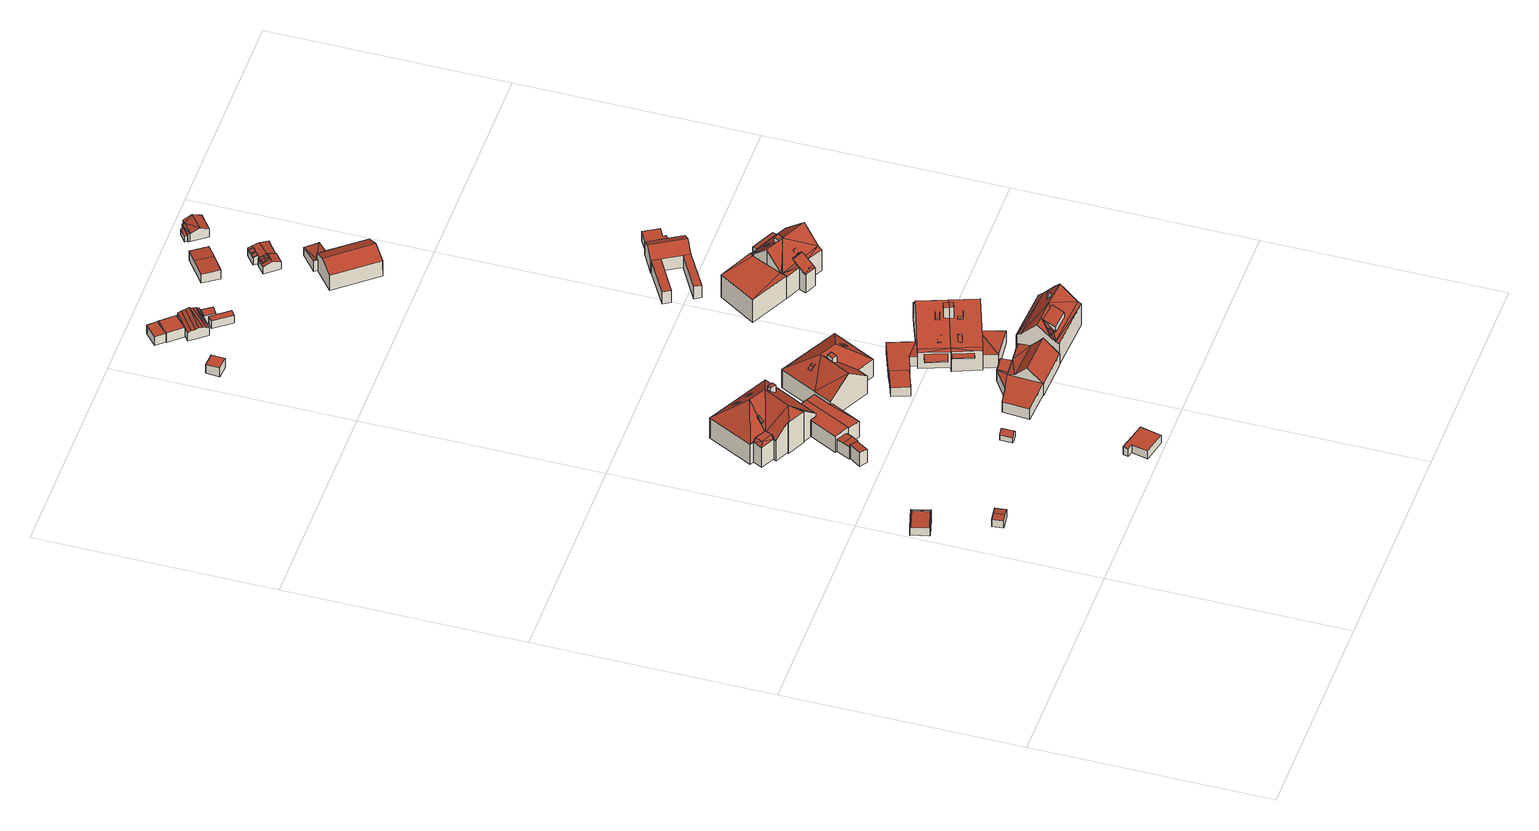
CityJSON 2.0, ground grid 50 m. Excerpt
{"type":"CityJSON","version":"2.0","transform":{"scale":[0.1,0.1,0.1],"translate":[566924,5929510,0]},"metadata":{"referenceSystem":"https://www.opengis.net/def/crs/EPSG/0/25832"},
"CityObjects":{
"building1":{"type":"Building","attributes":{"Grundfläche 2D":"16.845275","Grundhöhe NN":"1.242"},"children":["building1-1"],"geometry":[{"type":"Solid","lod":"3","boundaries":[[[[0,1,2,3,4,5]],[[6,7,0,5]],[[7,8,9,10,3,2,1,0]],[[10,11,4,3]],[[11,6,5,4]],[[9,8,7,6,11,10]]]],"semantics":{"surfaces":[{"type":"RoofSurface"},{"type":"WallSurface"},{"type":"GroundSurface"}],"values":[[0,1,1,1,1,2]]}}]},
"building1-1":{"type":"BuildingInstallation","parents":["building1"],"geometry":[{"type":"MultiSurface","lod":"3","boundaries":[[[12,13,14]],[[15,13,12]],[[16,12,14,17]],[[16,17,18]],[[16,18,19]],[[14,13,3,4]],[[4,5,17,14]],[[5,0,18,17]],[[0,1,19,18]],[[1,20,16,19]],[[12,16,20,21]],[[21,2,15,12]],[[2,3,13,15]]],"semantics":{"surfaces":[{"type":"RoofSurface"},{"type":"WallSurface"}],"values":[0,0,0,0,0,1,1,1,1,1,1,1,1]}}]},
"building2":{"type":"Building","attributes":{"Grundfläche 2D":"7.520262","Grundhöhe NN":"0.969"},"geometry":[{"type":"Solid","lod":"3","boundaries":[[[[22,23,24,25]],[[26,22,25,27]],[[27,25,24,28,29]],[[26,27,29,30]],[[23,22,26,30,31]],[[24,23,31,28]],[[29,28,31,30]]]],"semantics":{"surfaces":[{"type":"RoofSurface"},{"type":"WallSurface"},{"type":"GroundSurface"}],"values":[[0,0,1,1,1,1,2]]}}]},
"building3":{"type":"Building","attributes":{"Grundfläche 2D":"5.136595","Grundhöhe NN":"2.230"},"geometry":[{"type":"Solid","lod":"3","boundaries":[[[[32,33,34,35]],[[36,37,35,34]],[[37,38,32,35]],[[38,39,33,32]],[[39,36,34,33]],[[39,38,37,36]]]],"semantics":{"surfaces":[{"type":"RoofSurface"},{"type":"WallSurface"},{"type":"GroundSurface"}],"values":[[0,1,1,1,1,2]]}}]},
"building4":{"type":"Building","attributes":{"Grundfläche 2D":"25.294546","Grundhöhe NN":"0.982"},"geometry":[{"type":"Solid","lod":"3","boundaries":[[[[40,41,42,43,44,45]],[[46,47,45,44]],[[47,48,40,45]],[[48,49,41,40]],[[49,50,42,41]],[[50,51,43,42]],[[51,46,44,43]],[[51,50,49,48,47,46]]]],"semantics":{"surfaces":[{"type":"RoofSurface"},{"type":"WallSurface"},{"type":"GroundSurface"}],"values":[[0,1,1,1,1,1,1,2]]}}]},
"building5":{"type":"Building","attributes":{"Grundfläche 2D":"70.623129","Grundhöhe NN":"2.230"},"geometry":[{"type":"Solid","lod":"3","boundaries":[[[[52,53,54,55,56]],[[53,57,58,54]],[[59,60,61,62,63,64]],[[65,60,59,66,67,68]],[[69,68,67]],[[57,53,52,70,71]],[[58,57,71,72]],[[73,56,55,54,58,72,74]],[[62,61,75,76]],[[63,62,76,77]],[[64,63,77,78]],[[56,73,79,59,64,78,70,52]],[[66,59,79,80]],[[67,66,80,81]],[[69,67,81,82]],[[68,69,82,83]],[[65,68,83,84]],[[75,61,60,65,84]],[[72,71,70,78,77,76,75,84,83,82,81,80,79,73,74]]]],"semantics":{"surfaces":[{"type":"RoofSurface"},{"type":"WallSurface"},{"type":"GroundSurface"}],"values":[[0,0,0,0,0,1,1,1,1,1,1,1,1,1,1,1,1,1,2]]}}]},
"building6":{"type":"Building","attributes":{"Grundfläche 2D":"200.152053","Grundhöhe NN":"1.965"},"children":["building6-1","building6-2","building6-3","building6-4","building6-5"],"geometry":[{"type":"Solid","lod":"3","boundaries":[[[[85,86,87,88]],[[85,88,89]],[[86,90,91,87]],[[92,91,90]],[[93,94,92]],[[94,95,96,97,98,99,91,92]],[[100,101,102,103,104,88,97,105,106]],[[88,87,97]],[[98,97,87,91,99]],[[101,107,108]],[[109,88,104]],[[89,88,109]],[[102,101,108,110]],[[110,108,107]],[[110,107,101]],[[111,110,101,100]],[[111,112,110]],[[110,112,108]],[[111,113,114,112]],[[115,114,95,94]],[[115,112,114]],[[116,112,115]],[[108,112,116]],[[87,86,87,97]],[[100,106,111]],[[105,117,118,96,113,111,106]],[[113,96,95,114]],[[119,120,121,116,115,94]],[[108,116,121,122]],[[110,108,122,123]],[[86,85,124,125]],[[90,86,125,126]],[[92,90,126,127]],[[93,92,127,120]],[[94,93,120,119]],[[97,96,118,128]],[[105,97,128,117]],[[129,102,110,123]],[[103,102,129,130]],[[104,103,130,131]],[[109,104,131,132]],[[89,109,132,133]],[[85,89,133,124]],[[126,125,124,133,132,131,130,129,123,122,121,120,127],[128,118,117]]]],"semantics":{"surfaces":[{"type":"RoofSurface"},{"type":"WallSurface"},{"type":"GroundSurface"}],"values":[[0,0,0,0,0,0,0,0,0,0,0,0,0,0,0,0,0,0,0,0,0,0,0,1,1,1,1,1,1,1,1,1,1,1,1,1,1,1,1,1,1,1,1,2]]}}]},
"building6-1":{"type":"BuildingInstallation","parents":["building6"],"geometry":[{"type":"MultiSurface","lod":"3","boundaries":[[[134,135,136,137]],[[134,137,138,139]],[[137,136,140,138]],[[135,134,139,141]],[[136,135,141,140]]],"semantics":{"surfaces":[{"type":"RoofSurface"},{"type":"WallSurface"}],"values":[0,1,1,1,1]}}]},
"building6-2":{"type":"BuildingInstallation","parents":["building6"],"geometry":[{"type":"MultiSurface","lod":"3","boundaries":[[[142,143,144,145]],[[145,144,146,147]],[[142,145,147,148]],[[143,142,148,149]],[[144,143,149,146]]],"semantics":{"surfaces":[{"type":"RoofSurface"},{"type":"WallSurface"}],"values":[0,1,1,1,1]}}]},
"building6-3":{"type":"BuildingInstallation","parents":["building6"],"geometry":[{"type":"MultiSurface","lod":"3","boundaries":[[[150,151,152,153]],[[151,150,154,155]],[[153,152,156,157]],[[150,153,157,154]],[[152,151,155,156]]],"semantics":{"surfaces":[{"type":"RoofSurface"},{"type":"WallSurface"}],"values":[0,1,1,1,1]}}]},
"building6-4":{"type":"BuildingInstallation","parents":["building6"],"geometry":[{"type":"MultiSurface","lod":"3","boundaries":[[[158,159,160,161]],[[160,162,163,161]],[[164,98,160,159]],[[162,160,98,165]],[[165,166,163,162]],[[161,163,166,99,164,159,158]]],"semantics":{"surfaces":[{"type":"RoofSurface"},{"type":"WallSurface"}],"values":[0,0,1,1,1,1]}}]},
"building6-5":{"type":"BuildingInstallation","parents":["building6"],"geometry":[{"type":"MultiSurface","lod":"3","boundaries":[[[167,168,169,170]],[[169,168,171,172]],[[170,169,172,173]],[[167,170,173,174]],[[168,167,174,171]]],"semantics":{"surfaces":[{"type":"RoofSurface"},{"type":"WallSurface"}],"values":[0,1,1,1,1]}}]},
"building7":{"type":"Building","attributes":{"Grundfläche 2D":"4.957819","Grundhöhe NN":"1.085"},"geometry":[{"type":"Solid","lod":"3","boundaries":[[[[175,176,177,178]],[[179,175,178,180]],[[180,178,177,181,182]],[[179,180,182,183]],[[176,175,179,183,184]],[[177,176,184,181]],[[182,181,184,183]]]],"semantics":{"surfaces":[{"type":"RoofSurface"},{"type":"WallSurface"},{"type":"GroundSurface"}],"values":[[0,0,1,1,1,1,2]]}}]},
"building8":{"type":"Building","attributes":{"Grundfläche 2D":"174.504255","Grundhöhe NN":"2.498"},"children":["building8-1","building8-2","building8-3"],"geometry":[{"type":"Solid","lod":"3","boundaries":[[[[185,186,187]],[[188,189,190,187,186,191]],[[192,191,186,185]],[[193,191,192]],[[194,195,193]],[[195,191,193]],[[188,191,195,196,190,189]],[[185,187,197,198]],[[192,185,198,199]],[[200,194,193,192,199,201]],[[196,195,194,200,202]],[[190,196,202,203]],[[187,190,203,197]],[[197,203,202,200,201,199,198]]]],"semantics":{"surfaces":[{"type":"RoofSurface"},{"type":"WallSurface"},{"type":"GroundSurface"}],"values":[[0,0,0,0,0,0,0,1,1,1,1,1,1,2]]}}]},
"building8-1":{"type":"BuildingInstallation","parents":["building8"],"geometry":[{"type":"MultiSurface","lod":"3","boundaries":[[[204,205,206,207,208]],[[209,210,206,205]],[[210,211,207,206]],[[189,212,208,207,211]],[[212,188,209,205,204,208]]],"semantics":{"surfaces":[{"type":"RoofSurface"},{"type":"WallSurface"}],"values":[0,1,1,1,1]}}]},
"building8-2":{"type":"BuildingInstallation","parents":["building8"],"geometry":[{"type":"MultiSurface","lod":"3","boundaries":[[[213,214,215,216]],[[213,216,217,218]],[[216,215,219,217]],[[214,213,218,220]],[[215,214,220,219]]],"semantics":{"surfaces":[{"type":"RoofSurface"},{"type":"WallSurface"}],"values":[0,1,1,1,1]}}]},
"building8-3":{"type":"BuildingInstallation","parents":["building8"],"geometry":[{"type":"MultiSurface","lod":"3","boundaries":[[[221,222,223,224]],[[222,221,225,226]],[[223,222,226,227]],[[224,223,227,228]],[[221,224,228,225]]],"semantics":{"surfaces":[{"type":"RoofSurface"},{"type":"WallSurface"}],"values":[0,1,1,1,1]}}]},
"building9":{"type":"Building","attributes":{"Grundfläche 2D":"132.658694","Grundhöhe NN":"1.112"},"geometry":[{"type":"Solid","lod":"3","boundaries":[[[[229,230,231,232,233,234,235]],[[236,235,237]],[[235,236,229]],[[238,239,240,233,241,242,243]],[[244,245,246,240,239]],[[247,248,245]],[[248,246,245]],[[237,235,246,248]],[[249,250,251,252]],[[237,252,251,236]],[[236,251,253,254,229]],[[230,229,254,255]],[[231,230,255,256]],[[231,256,257,233,232]],[[238,243,258,259]],[[247,245,244,239,238,259,260]],[[252,237,248,247,260,261,249]],[[246,235,234,233,240]],[[257,262,241,233]],[[242,241,262,263]],[[243,242,263,258]],[[250,249,261,264]],[[251,250,264,253]],[[263,262,257,256,255,254,253,264,261,260,259,258]]]],"semantics":{"surfaces":[{"type":"RoofSurface"},{"type":"WallSurface"},{"type":"GroundSurface"}],"values":[[0,0,0,0,0,0,0,0,0,1,1,1,1,1,1,1,1,1,1,1,1,1,1,2]]}}]},
"building10":{"type":"Building","attributes":{"Grundfläche 2D":"8.664966","Grundhöhe NN":"0.596"},"geometry":[{"type":"Solid","lod":"3","boundaries":[[[[265,266,267,268]],[[269,270,268,267]],[[270,271,265,268]],[[271,272,266,265]],[[272,269,267,266]],[[272,271,270,269]]]],"semantics":{"surfaces":[{"type":"RoofSurface"},{"type":"WallSurface"},{"type":"GroundSurface"}],"values":[[0,1,1,1,1,2]]}}]},
"building11":{"type":"Building","attributes":{"Grundfläche 2D":"145.981929","Grundhöhe NN":"2.561"},"children":["building11-1","building11-2","building11-3","building11-4","building11-5"],"geometry":[{"type":"Solid","lod":"3","boundaries":[[[[273,274,275,276]],[[277,276,275]],[[278,273,276,279,280,281,282,283,284]],[[285,286,283,282]],[[287,288,286,285]],[[289,286,288]],[[290,291,292,293]],[[294,295,296]],[[293,292,297,294,296,298,299]],[[295,300,301,302,274,273,278,284,283,286,289,303,304,296]],[[275,274,302,305,277]],[[285,282,281,280,279,276,277,305,306]],[[287,285,306,307]],[[288,287,307,308]],[[289,288,308,303]],[[309,290,293,310]],[[291,290,309,311]],[[291,311,312,292]],[[298,296,304,313]],[[299,298,313,314]],[[293,299,314,310]],[[297,292,312,315]],[[294,297,315,316]],[[295,294,316,300]],[[304,303,308,307,306,305,302,301,300,316,315,312,311,309,310,314,313]]]],"semantics":{"surfaces":[{"type":"RoofSurface"},{"type":"WallSurface"},{"type":"GroundSurface"}],"values":[[0,0,0,0,0,0,0,0,0,1,1,1,1,1,1,1,1,1,1,1,1,1,1,1,2]]}}]},
"building11-1":{"type":"BuildingInstallation","parents":["building11"],"geometry":[{"type":"MultiSurface","lod":"3","boundaries":[[[317,318,319,320]],[[318,317,321,322]],[[320,319,323,324]],[[317,320,324,321]],[[319,318,322,323]]],"semantics":{"surfaces":[{"type":"RoofSurface"},{"type":"WallSurface"}],"values":[0,1,1,1,1]}}]},
"building11-2":{"type":"BuildingInstallation","parents":["building11"],"geometry":[{"type":"MultiSurface","lod":"3","boundaries":[[[325,326,327,328,329]],[[330,280,326,325]],[[280,281,327,326]],[[281,331,328,327]],[[331,332,330,325,329,328]]],"semantics":{"surfaces":[{"type":"RoofSurface"},{"type":"WallSurface"}],"values":[0,1,1,1,1]}}]},
"building11-3":{"type":"BuildingInstallation","parents":["building11"],"geometry":[{"type":"MultiSurface","lod":"3","boundaries":[[[333,334,335,336]],[[336,335,337,338]],[[338,339,333,336]],[[340,337,335,334]],[[334,333,339,340]]],"semantics":{"surfaces":[{"type":"RoofSurface"},{"type":"WallSurface"}],"values":[0,1,1,1,1]}}]},
"building11-4":{"type":"BuildingInstallation","parents":["building11"],"geometry":[{"type":"MultiSurface","lod":"3","boundaries":[[[341,342,343,344,345,346]],[[347,342,341,346,348,349]],[[350,344,343,342,347,351]],[[346,345,352,348]],[[345,344,350,352]]],"semantics":{"surfaces":[{"type":"RoofSurface"},{"type":"WallSurface"}],"values":[0,1,1,1,1]}}]},
"building11-5":{"type":"BuildingInstallation","parents":["building11"],"geometry":[{"type":"MultiSurface","lod":"3","boundaries":[[[353,354,355,356]],[[357,358,356,355]],[[358,359,353,356]],[[359,360,354,353]],[[360,357,355,354]],[[360,359,358,357]]],"semantics":{"surfaces":[{"type":"RoofSurface"},{"type":"WallSurface"},{"type":"OuterCeilingSurface"}],"values":[0,1,1,1,1,2]}}]},
"building12":{"type":"Building","attributes":{"Grundfläche 2D":"116.135616","Grundhöhe NN":"1.646"},"children":["building12-1","building12-2","building12-3","building12-4","building12-5","building12-6"],"geometry":[{"type":"Solid","lod":"3","boundaries":[[[[282,281,280,279,276,361,362]],[[276,277,363,364]],[[364,365,361,276]],[[282,362,366,367,285]],[[368,287,367]],[[287,285,367]],[[288,287,368]],[[369,370,371]],[[371,370,372,373]],[[277,374,375,376,365,364,363]],[[361,365,376,377]],[[371,373,378,379,367,366,362,361,377,380,369]],[[368,367,379,381]],[[288,368,381,382]],[[287,288,382,383]],[[285,287,383,384]],[[277,276,279,280,281,282,285,384,374]],[[385,370,369,380]],[[372,370,385,386]],[[373,372,386,378]],[[376,375,374,384,383,382,381,379,378,386,385,380,377]]]],"semantics":{"surfaces":[{"type":"RoofSurface"},{"type":"WallSurface"},{"type":"GroundSurface"}],"values":[[0,0,0,0,0,0,0,0,0,1,1,1,1,1,1,1,1,1,1,1,2]]}}]},
"building12-1":{"type":"BuildingInstallation","parents":["building12"],"geometry":[{"type":"MultiSurface","lod":"3","boundaries":[[[387,327,326,388]],[[389,281,327,387]],[[281,280,326,327]],[[280,390,388,326]],[[389,387,388,390]]],"semantics":{"surfaces":[{"type":"RoofSurface"},{"type":"WallSurface"}],"values":[0,1,1,1,1]}}]},
"building12-2":{"type":"BuildingInstallation","parents":["building12"],"geometry":[{"type":"MultiSurface","lod":"3","boundaries":[[[391,392,393,394,395,396,397,398,399]],[[400,401,395,394]],[[401,402,403,397,396,395]],[[392,404,405,400,394,393]],[[399,398,397,403,406,407]],[[399,407,404,392,391]]],"semantics":{"surfaces":[{"type":"RoofSurface"},{"type":"WallSurface"}],"values":[0,1,1,1,1,1]}}]},
"building12-3":{"type":"BuildingInstallation","parents":["building12"],"geometry":[{"type":"MultiSurface","lod":"3","boundaries":[[[408,409,410,411,412]],[[413,414,409,408]],[[414,415,410,409]],[[410,415,416,412,411]],[[416,413,408,412]]],"semantics":{"surfaces":[{"type":"RoofSurface"},{"type":"WallSurface"}],"values":[0,1,1,1,1]}}]},
"building12-4":{"type":"BuildingInstallation","parents":["building12"],"geometry":[{"type":"MultiSurface","lod":"3","boundaries":[[[417,418,419,420,421]],[[422,423,417,421]],[[417,423,424,419,418]],[[424,425,420,419]],[[425,422,421,420]]],"semantics":{"surfaces":[{"type":"RoofSurface"},{"type":"WallSurface"}],"values":[0,1,1,1,1]}}]},
"building12-5":{"type":"BuildingInstallation","parents":["building12"],"geometry":[{"type":"MultiSurface","lod":"3","boundaries":[[[426,427,428,429]],[[428,427,430,431]],[[432,433,426,429]],[[430,427,426,433]],[[431,432,429,428]]],"semantics":{"surfaces":[{"type":"RoofSurface"},{"type":"WallSurface"}],"values":[0,1,1,1,1]}}]},
"building12-6":{"type":"BuildingInstallation","parents":["building12"],"geometry":[{"type":"MultiSurface","lod":"3","boundaries":[[[434,435,436,437]],[[436,438,439,437]],[[434,437,439,440]],[[435,434,440,441]],[[436,435,441,438]],[[441,440,439,438]]],"semantics":{"surfaces":[{"type":"RoofSurface"},{"type":"WallSurface"},{"type":"OuterCeilingSurface"}],"values":[0,1,1,1,1,2]}}]},
"building13":{"type":"Building","attributes":{"Grundfläche 2D":"105.117212","Grundhöhe NN":"1.217"},"children":["building13-1","building13-2","building13-3"],"geometry":[{"type":"Solid","lod":"3","boundaries":[[[[442,443,444,445,446,447,448]],[[449,450,451]],[[449,452,453,454,455]],[[443,456,457,458,459,450,449,455,444]],[[460,454,453]],[[461,462,463,464,465]],[[465,450,466,467,463,462,461]],[[468,451,450]],[[463,467,466,450,459,445,444,455]],[[469,470,471]],[[470,472,471]],[[473,470,469]],[[460,474,471,472,455,454]],[[472,464,463,455]],[[457,456,442,448]],[[443,442,456]],[[457,448,447,446,445,459,458]],[[451,475,476,477,478,479,453,452,449]],[[478,477,480,481,482,460,453,479]],[[481,480,483,484,469,471,474,460,482]],[[473,469,484,485]],[[486,468,450,465,464,472,470,473,485,487]],[[451,468,486,475]],[[476,475,486,487,485,484,483,480,477]]]],"semantics":{"surfaces":[{"type":"RoofSurface"},{"type":"WallSurface"},{"type":"GroundSurface"}],"values":[[0,0,0,0,0,0,0,0,0,0,0,0,0,0,1,1,1,1,1,1,1,1,1,2]]}}]},
"building13-1":{"type":"BuildingInstallation","parents":["building13"],"geometry":[{"type":"MultiSurface","lod":"3","boundaries":[[[488,489,490]],[[491,492,488,490,493]],[[494,492,491,495]],[[496,493,490,489,497,461]],[[498,495,491,493,496,466]],[[494,495,498,499]],[[462,497,489,488,492,494,499,467]]],"semantics":{"surfaces":[{"type":"RoofSurface"},{"type":"WallSurface"}],"values":[0,0,0,1,1,1,1]}}]},
"building13-2":{"type":"BuildingInstallation","parents":["building13"],"geometry":[{"type":"MultiSurface","lod":"3","boundaries":[[[500,501,502,503]],[[503,502,504,505]],[[500,503,505,506]],[[501,500,506,507]],[[502,501,507,504]]],"semantics":{"surfaces":[{"type":"RoofSurface"},{"type":"WallSurface"}],"values":[0,1,1,1,1]}}]},
"building13-3":{"type":"BuildingInstallation","parents":["building13"],"geometry":[{"type":"MultiSurface","lod":"3","boundaries":[[[508,509,479,510]],[[479,509,511,512,482]],[[511,509,508,513,514]],[[512,511,514,515]],[[515,478,479,512]],[[508,510,516,513]],[[515,514,513,516,478,481]]],"semantics":{"surfaces":[{"type":"RoofSurface"},{"type":"WallSurface"},{"type":"OuterCeilingSurface"}],"values":[0,0,1,1,1,1,2]}}]},
"building14":{"type":"Building","attributes":{"Grundfläche 2D":"49.004401","Grundhöhe NN":"0.882"},"geometry":[{"type":"Solid","lod":"3","boundaries":[[[[517,518,519,520]],[[521,517,520,522]],[[523,521,522,524]],[[523,524,525]],[[526,523,525,527]],[[528,527,529]],[[526,527,528]],[[528,529,530]],[[531,532,533,534,535]],[[536,537,538,539,540]],[[529,527,525,524,522,520,519,541,542]],[[530,529,542,543]],[[518,517,521,523,526,528,530,543,544]],[[519,518,544,541]],[[532,531,545,546]],[[532,546,547,537,533]],[[548,535,534,533,537,536,549]],[[531,535,548,545]],[[537,547,550,538]],[[539,538,550,551]],[[540,539,551,552]],[[536,540,552,549]],[[542,541,544,543]],[[549,552,551,550,547,546,545,548]]]],"semantics":{"surfaces":[{"type":"RoofSurface"},{"type":"WallSurface"},{"type":"GroundSurface"}],"values":[[0,0,0,0,0,0,0,0,0,0,1,1,1,1,1,1,1,1,1,1,1,1,2,2]]}}]},
"building15":{"type":"Building","attributes":{"Grundfläche 2D":"6.806482","Grundhöhe NN":"0.882"},"geometry":[{"type":"Solid","lod":"3","boundaries":[[[[553,554,555,556]],[[554,553,557,558]],[[555,554,558,559]],[[556,555,559,560]],[[553,556,560,557]],[[558,557,560,559]]]],"semantics":{"surfaces":[{"type":"RoofSurface"},{"type":"WallSurface"},{"type":"GroundSurface"}],"values":[[0,1,1,1,1,2]]}}]},
"building16":{"type":"Building","attributes":{"Grundfläche 2D":"4.412912","Grundhöhe NN":"0.882"},"geometry":[{"type":"Solid","lod":"3","boundaries":[[[[561,562,563,564]],[[562,561,565,566]],[[563,562,566,567]],[[564,563,567,568]],[[561,564,568,565]],[[566,565,568,567]]]],"semantics":{"surfaces":[{"type":"RoofSurface"},{"type":"WallSurface"},{"type":"GroundSurface"}],"values":[[0,1,1,1,1,2]]}}]},
"building17":{"type":"Building","attributes":{"Grundfläche 2D":"200.633351","Grundhöhe NN":"1.584"},"children":["building17-1","building17-2","building17-3","building17-4","building17-5"],"geometry":[{"type":"Solid","lod":"3","boundaries":[[[[569,570,571]],[[572,573,569]],[[574,575,576,570,569,577]],[[574,577,569,573,575]],[[578,579,580,573,572,581,582,583]],[[584,585,583,586,587]],[[578,583,585,588,579]],[[580,579,588,573]],[[589,590,585]],[[590,588,585]],[[588,590,591,592,573]],[[573,592,575]],[[593,594,575]],[[570,576,575,594,595]],[[596,595,594]],[[575,597,598,599]],[[598,600,599]],[[601,602,603,600,598]],[[604,602,605,584]],[[602,604,603]],[[606,607,608,609]],[[581,572,569,571,610,611]],[[607,612,613,586,583,582,581,611,614,608]],[[613,615,587,586]],[[584,605,585]],[[589,585,605,602]],[[590,589,602,601]],[[590,601,598,591]],[[591,598,597,592]],[[597,575,592]],[[594,593,616,617]],[[596,594,617,618]],[[595,596,618,619]],[[570,595,619,620]],[[571,570,620,610]],[[599,593,575]],[[584,587,604]],[[604,587,615,621,603]],[[600,603,621,622]],[[600,622,616,593,599]],[[609,608,614,623]],[[606,609,623,624]],[[607,606,624,612]],[[621,615,613,612,624,623,614,611,610,620,619,618,617,616,622]]]],"semantics":{"surfaces":[{"type":"RoofSurface"},{"type":"WallSurface"},{"type":"GroundSurface"}],"values":[[0,0,0,0,0,0,0,0,0,0,0,0,0,0,0,0,0,0,0,0,0,1,1,1,1,1,1,1,1,1,1,1,1,1,1,1,1,1,1,1,1,1,1,2]]}}]},
"building17-1":{"type":"BuildingInstallation","parents":["building17"],"geometry":[{"type":"MultiSurface","lod":"3","boundaries":[[[596,595,625,626,627,628]],[[570,577,629,626,625,595]],[[626,629,630,628,627]],[[630,574,576,594,596,628]]],"semantics":{"surfaces":[{"type":"RoofSurface"},{"type":"WallSurface"}],"values":[0,1,1,1]}}]},
"building17-2":{"type":"BuildingInstallation","parents":["building17"],"geometry":[{"type":"MultiSurface","lod":"3","boundaries":[[[631,632,633,634,635,636,637,638]],[[579,634,633,632,639,640]],[[635,634,579,641]],[[636,635,641,580]],[[637,636,580,642]],[[578,639,632,631,638,637,642,643]]],"semantics":{"surfaces":[{"type":"RoofSurface"},{"type":"WallSurface"}],"values":[0,1,1,1,1,1]}}]},
"building17-3":{"type":"BuildingInstallation","parents":["building17"],"geometry":[{"type":"MultiSurface","lod":"3","boundaries":[[[644,645,646]],[[647,648,644,646,649]],[[650,651,647,649]],[[651,652,648,647]],[[645,653,650,649,646]],[[648,652,653,645,644]]],"semantics":{"surfaces":[{"type":"RoofSurface"},{"type":"WallSurface"}],"values":[0,0,1,1,1,1]}}]},
"building17-4":{"type":"BuildingInstallation","parents":["building17"],"geometry":[{"type":"MultiSurface","lod":"3","boundaries":[[[654,655,656,657]],[[658,659,654,657]],[[655,660,656]],[[658,657,656]]],"semantics":{"surfaces":[{"type":"RoofSurface"},{"type":"WallSurface"}],"values":[0,1,1,1]}}]},
"building17-5":{"type":"BuildingInstallation","parents":["building17"],"geometry":[{"type":"MultiSurface","lod":"3","boundaries":[[[661,658,656,662]],[[660,663,662,656]],[[663,664,661,662]],[[664,659,658,661]]],"semantics":{"surfaces":[{"type":"RoofSurface"},{"type":"WallSurface"}],"values":[0,1,1,1]}}]},
"building18":{"type":"Building","attributes":{"Grundfläche 2D":"4.951830","Grundhöhe NN":"1.584"},"geometry":[{"type":"Solid","lod":"3","boundaries":[[[[665,666,667,668]],[[669,670,668,667]],[[670,671,665,668]],[[671,672,666,665]],[[672,669,667,666]],[[672,671,670,669]]]],"semantics":{"surfaces":[{"type":"RoofSurface"},{"type":"WallSurface"},{"type":"GroundSurface"}],"values":[[0,1,1,1,1,2]]}}]},
"building19":{"type":"Building","attributes":{"Grundfläche 2D":"88.869004","Grundhöhe NN":"1.264"},"geometry":[{"type":"Solid","lod":"3","boundaries":[[[[673,674,675,676,677]],[[678,679,680,681,682,676,675]],[[683,680,679,684]],[[685,686,682,681]],[[687,688,689,690,691,692]],[[688,693,694,674,673,677,695,696,689]],[[678,675,674,694,697]],[[679,678,697,698]],[[699,681,680,700]],[[695,677,676,682,701]],[[684,679,698,702]],[[683,684,702,703]],[[680,683,703,700]],[[685,681,699,704]],[[686,685,704,705]],[[682,686,705,701]],[[690,689,696,706]],[[691,690,706,707]],[[692,691,707,708]],[[687,692,708,709]],[[688,687,709,693]],[[706,696,695,701,705,704,699,700,703,702,698,697,694,693,709,708,707]]]],"semantics":{"surfaces":[{"type":"RoofSurface"},{"type":"WallSurface"},{"type":"GroundSurface"}],"values":[[0,0,0,0,0,1,1,1,1,1,1,1,1,1,1,1,1,1,1,1,1,2]]}}]},
"building20":{"type":"Building","attributes":{"Grundfläche 2D":"88.895331","Grundhöhe NN":"1.014"},"geometry":[{"type":"Solid","lod":"3","boundaries":[[[[710,711,712,713]],[[712,711,714,715,716]],[[717,718,719]],[[717,719,720]],[[717,720,721]],[[717,721,722]],[[714,711,710,723,724]],[[716,715,714,724,725,718,717]],[[726,713,712,716,717,722,727]],[[710,713,726,723]],[[719,718,725,728]],[[720,719,728,729]],[[721,720,729,730]],[[722,721,730,727]],[[726,727,730,729,728,725,724,723]]]],"semantics":{"surfaces":[{"type":"RoofSurface"},{"type":"WallSurface"},{"type":"GroundSurface"}],"values":[[0,0,0,0,0,0,1,1,1,1,1,1,1,1,2]]}}]},
"building21":{"type":"Building","attributes":{"Grundfläche 2D":"27.737478","Grundhöhe NN":"0.983"},"geometry":[{"type":"Solid","lod":"3","boundaries":[[[[731,732,733,734]],[[735,732,731,736]],[[734,733,737,738]],[[736,731,734,738,739]],[[735,736,739,740]],[[737,733,732,735,740]],[[738,737,740,739]]]],"semantics":{"surfaces":[{"type":"RoofSurface"},{"type":"WallSurface"},{"type":"GroundSurface"}],"values":[[0,0,1,1,1,1,2]]}}]},
"building22":{"type":"Building","attributes":{"Grundfläche 2D":"9.556997","Grundhöhe NN":"0.995"},"children":["building22-1","building22-2","building22-3","building22-4","building22-5","building22-6"],"geometry":[{"type":"Solid","lod":"3","boundaries":[[[[741,742,743,744,745,746,747,748]],[[744,749,750,747,746,745]],[[751,748,747,750,752]],[[743,742,741,748,751,753]],[[749,744,743,753,754]],[[750,749,754,752]],[[751,752,754,753]]]],"semantics":{"surfaces":[{"type":"RoofSurface"},{"type":"WallSurface"},{"type":"GroundSurface"}],"values":[[0,0,1,1,1,1,2]]}}]},
"building22-1":{"type":"BuildingInstallation","parents":["building22"],"geometry":[{"type":"MultiSurface","lod":"3","boundaries":[[[755,756,757,758,759,760]],[[761,762,763,755,760,759]]],"semantics":{"surfaces":[{"type":"RoofSurface"},{"type":"WallSurface"}],"values":[0,1]}}]},
"building22-2":{"type":"BuildingInstallation","parents":["building22"],"geometry":[{"type":"MultiSurface","lod":"3","boundaries":[[[764,756,755,765]],[[766,767,764,765]],[[763,766,765,755]]],"semantics":{"surfaces":[{"type":"RoofSurface"},{"type":"WallSurface"}],"values":[0,1,1]}}]},
"building22-3":{"type":"BuildingInstallation","parents":["building22"],"geometry":[{"type":"MultiSurface","lod":"3","boundaries":[[[768,769,770,771,772,773]],[[774,775,776,769,768,773]],[[773,772,771,777,778,774]]],"semantics":{"surfaces":[{"type":"RoofSurface"},{"type":"WallSurface"}],"values":[0,1,1]}}]},
"building22-4":{"type":"BuildingInstallation","parents":["building22"],"geometry":[{"type":"MultiSurface","lod":"3","boundaries":[[[764,779,780,758,757,756]],[[767,781,779,764]],[[780,779,781,782]]],"semantics":{"surfaces":[{"type":"RoofSurface"},{"type":"WallSurface"}],"values":[0,1,1]}}]},
"building22-5":{"type":"BuildingInstallation","parents":["building22"],"geometry":[{"type":"MultiSurface","lod":"3","boundaries":[[[770,769,759,758]],[[769,776,761,759]]],"semantics":{"surfaces":[{"type":"RoofSurface"},{"type":"WallSurface"}],"values":[0,1]}}]},
"building22-6":{"type":"BuildingInstallation","parents":["building22"],"geometry":[{"type":"MultiSurface","lod":"3","boundaries":[[[771,770,758,780,783]],[[784,783,780,782]],[[777,771,783,784]]],"semantics":{"surfaces":[{"type":"RoofSurface"},{"type":"WallSurface"}],"values":[0,1,1]}}]},
"building23":{"type":"Building","attributes":{"Grundfläche 2D":"15.253091","Grundhöhe NN":"0.972"},"children":["building23-1","building23-2"],"geometry":[{"type":"Solid","lod":"3","boundaries":[[[[785,786,787,788,789]],[[790,791,792,793,764,787,786,794,795,796]],[[797,791,798,792,791,790,796,795,799,800,801,802]],[[797,802,803,798,791]],[[794,786,785,804,805]],[[795,794,805,806]],[[807,800,799,795,806,808]],[[809,803,802,801,800,807,810]],[[811,792,798,803,809,812]],[[793,792,811,813]],[[814,815,816,789,788,787,764,793,813]],[[785,789,816,804]],[[810,807,808,806,805,804,816,815,814,813,811,812,809]]]],"semantics":{"surfaces":[{"type":"RoofSurface"},{"type":"WallSurface"},{"type":"GroundSurface"}],"values":[[0,0,0,0,1,1,1,1,1,1,1,1,2]]}}]},
"building23-1":{"type":"BuildingInstallation","parents":["building23"],"geometry":[{"type":"MultiSurface","lod":"3","boundaries":[[[817,818,819,820,821,822]],[[819,823,824,820]],[[817,791,792,823,819,818,817,822,825,826]],[[822,821,797,825]],[[824,823,792,827]],[[797,821,820,824,827,790]]],"semantics":{"surfaces":[{"type":"RoofSurface"},{"type":"WallSurface"}],"values":[0,0,1,1,1,1]}}]},
"building23-2":{"type":"BuildingInstallation","parents":["building23"],"geometry":[{"type":"MultiSurface","lod":"3","boundaries":[[[828,829,830,831,832,833]],[[834,828,833,835]],[[836,837,796,838,835,833,832,831]],[[838,839,834,835]],[[840,801,830,829,828,834,839,841]],[[801,836,831,830]]],"semantics":{"surfaces":[{"type":"RoofSurface"},{"type":"WallSurface"}],"values":[0,0,1,1,1,1]}}]},
"building24":{"type":"Building","attributes":{"Grundfläche 2D":"18.776397","Grundhöhe NN":"0.789"},"geometry":[{"type":"Solid","lod":"3","boundaries":[[[[842,843,844,845]],[[846,842,847]],[[843,842,846]],[[848,846,849]],[[850,846,848]],[[851,843,846,850]],[[852,850,848,853]],[[854,855,856,857]],[[845,844,858,859]],[[847,842,845,859,860]],[[846,847,860,861]],[[849,846,861,862]],[[856,863,864,852,853,848,849,862,865,857]],[[850,852,864,866]],[[851,850,866,867]],[[858,844,843,851,867]],[[854,857,865,868]],[[855,854,868,869]],[[856,855,869,863]],[[858,867,866,864,863,869,868,865,862,861,860,859]]]],"semantics":{"surfaces":[{"type":"RoofSurface"},{"type":"WallSurface"},{"type":"GroundSurface"}],"values":[[0,0,0,0,0,0,0,0,1,1,1,1,1,1,1,1,1,1,1,2]]}}]}
},
"vertices":[
[1,391,32],[2,389,32],[11,354,32],[12,353,32],[53,364,38],[42,402,38],[42,402,12],[1,391,12],[2,389,12],[11,354,12],[12,353,12],[53,364,12],
[50,365,40],[12,353,34],[53,364,40],[11,354,34],[41,400,40],[42,402,40],[1,391,34],[2,389,34],[41,400,37],[50,365,37],
[93,228,30],[108,230,29],[105,253,29],[90,251,30],[77,226,28],[74,249,28],[105,253,10],[74,249,10],[77,226,10],[108,230,10],
[179,552,56],[164,561,59],[148,537,59],[163,527,56],[148,537,22],[163,527,22],[179,552,22],[164,561,22],
[406,54,30],[343,69,30],[340,58,30],[353,55,30],[345,21,30],[395,9,30],[345,21,10],[395,9,10],[406,54,10],[343,69,10],[340,58,10],[353,55,10],
[176,591,53],[169,577,54],[191,566,54],[198,578,53],[198,580,53],[162,563,53],[184,552,53],[203,577,64],[254,677,64],[234,686,64],[214,646,64],[202,652,64],[172,594,64],[274,667,63],[202,576,64],[227,563,63],[255,630,63],[260,628,63],[176,591,22],[162,563,22],[184,552,22],[198,580,22],[198,578,22],[234,686,22],[214,646,22],[202,652,22],[172,594,22],[203,577,22],[202,576,22],[227,563,22],[260,628,22],[255,630,22],[274,667,22],
[214,646,72],[276,767,72],[203,744,118],[173,687,118],[184,662,100],[142,836,72],[165,763,118],[93,740,72],[102,736,71],[102,737,72],[104,737,73],[133,722,71],[134,722,71],[142,733,83],[149,742,94],[125,703,73],[123,702,72],[118,695,72],[147,681,100],[145,679,100],[131,717,71],[127,707,72],[122,702,72],[121,701,71],[183,660,100],[121,702,71],[127,707,77],[103,719,77],[133,722,77],[110,734,77],[102,736,72],[91,716,71],[131,717,20],[133,722,20],[102,737,20],[102,736,20],[91,716,20],[121,701,20],[121,702,20],[214,646,20],[276,767,20],[142,836,20],[93,740,20],[134,722,20],[118,695,20],[147,681,20],[145,679,20],[183,660,20],[184,662,20],
[175,800,87],[170,790,97],[178,786,97],[183,796,87],[183,796,86],[175,800,86],[178,786,96],[170,790,96],
[207,734,121],[218,728,121],[221,735,121],[210,741,121],[221,735,100],[210,741,111],[207,734,111],[218,728,101],
[205,785,87],[200,775,96],[207,771,97],[213,780,87],[205,785,86],[200,775,95],[207,771,96],[213,780,86],
[149,743,95],[147,744,95],[142,733,84],[149,742,95],[149,730,85],[153,741,95],[147,744,94],[149,730,84],[153,741,94],
[245,742,86],[234,747,96],[231,739,96],[242,734,85],[234,747,95],[231,739,95],[242,734,84],[245,742,85],
[320,307,33],[310,307,24],[310,281,24],[320,281,33],[330,307,24],[329,281,24],[310,281,11],[329,281,11],[330,307,11],[310,307,11],
[442,679,71],[374,656,110],[395,587,69],[342,656,99],[343,653,97],[358,606,70],[337,674,110],[314,745,71],[274,667,71],[255,630,70],[301,607,110],[346,584,70],[395,587,25],[442,679,25],[314,745,25],[255,630,25],[274,667,25],[346,584,25],[358,606,25],
[342,656,115],[335,660,115],[328,647,115],[337,642,115],[344,655,115],[335,660,105],[328,647,105],[337,642,97],[344,655,99],
[313,692,89],[309,685,89],[320,680,97],[323,687,97],[323,687,96],[313,692,88],[320,680,96],[309,685,88],
[397,639,89],[400,648,89],[390,653,98],[386,644,98],[397,639,88],[400,648,88],[390,653,97],[386,644,97],
[423,331,39],[387,326,38],[383,269,38],[420,267,40],[457,265,41],[458,297,41],[461,339,40],[470,362,39],[468,339,40],[546,261,41],[548,293,71],[458,297,71],[456,264,40],[547,260,40],[547,261,41],[548,305,58],[549,319,44],[460,323,44],[551,345,40],[507,342,40],[507,342,36],[505,366,36],[470,362,36],[468,339,36],[470,362,11],[423,331,11],[387,326,11],[383,269,11],[457,265,11],[547,261,11],[546,261,11],[551,345,11],[507,342,11],[456,264,11],[547,260,11],[505,366,11],
[73,1815,29],[44,1817,29],[42,1788,29],[71,1786,29],[42,1788,6],[71,1786,6],[73,1815,6],[44,1817,6],
[447,514,71],[441,512,67],[445,500,67],[469,455,70],[463,452,66],[448,515,73],[474,457,76],[506,469,112],[519,474,126],[529,478,137],[507,537,137],[487,529,115],[587,501,70],[566,559,71],[588,501,70],[595,504,66],[574,562,67],[350,538,49],[363,502,49],[407,518,50],[393,554,50],[443,530,50],[448,515,51],[487,529,51],[407,517,50],[467,583,51],[392,555,50],[448,515,26],[447,514,26],[441,512,26],[574,562,26],[487,529,26],[463,452,26],[587,501,26],[588,501,26],[595,504,26],[350,538,26],[393,554,26],[363,502,26],[407,518,26],[467,583,26],[392,555,26],[407,517,26],[443,530,26],
[538,507,118],[541,499,118],[552,503,106],[549,511,106],[538,507,117],[541,499,117],[552,503,105],[549,511,105],
[503,479,140],[506,469,140],[519,474,140],[515,484,140],[514,483,140],[503,479,112],[515,484,126],[514,483,124],
[505,497,121],[495,494,111],[498,486,111],[508,489,121],[498,486,110],[508,489,120],[505,497,120],[495,494,110],
[478,477,88],[479,477,89],[478,480,89],[477,484,89],[467,480,79],[470,474,79],[479,477,88],[470,474,78],[478,477,87],[477,484,88],[478,480,88],[467,480,78],
[430,494,57],[446,453,57],[461,458,64],[445,500,64],[461,458,55],[445,500,55],[430,494,55],[446,453,55],
[490,397,70],[550,420,137],[463,451,66],[479,410,66],[484,395,66],[555,421,132],[609,442,70],[617,445,66],[491,397,50],[501,368,48],[550,420,49],[571,375,47],[555,421,49],[463,452,16],[463,451,16],[484,395,16],[490,397,16],[555,421,16],[609,442,16],[491,397,16],[617,445,16],[595,504,16],[588,501,16],[587,501,16],[501,368,16],[571,375,16],
[522,466,140],[509,461,140],[522,466,126],[509,461,112],
[569,456,106],[567,461,106],[558,457,117],[557,457,118],[557,456,118],[558,454,118],[559,450,118],[568,454,108],[570,454,106],[557,457,117],[557,456,117],[558,454,117],[559,450,117],[567,461,105],[558,457,116],[568,454,107],[570,454,105],
[563,474,106],[552,470,118],[554,462,118],[558,464,114],[565,467,106],[563,474,105],[552,470,117],[554,462,117],[565,467,105],
[483,436,79],[489,438,85],[493,440,89],[490,447,89],[481,443,79],[481,443,78],[483,436,78],[493,440,88],[490,447,88],
[524,446,121],[520,457,121],[510,453,111],[514,443,111],[520,457,120],[510,453,110],[514,443,110],[524,446,120],
[454,447,59],[469,406,59],[479,410,62],[463,451,62],[479,410,57],[463,451,57],[454,447,57],[469,406,57],
[612,271,88],[614,296,99],[604,297,99],[569,300,99],[567,278,90],[567,277,89],[567,274,88],[667,261,70],[546,268,69],[666,254,67],[668,288,96],[668,297,104],[636,300,104],[614,302,104],[612,271,75],[567,274,76],[567,277,78],[567,278,79],[668,298,105],[553,285,84],[554,286,86],[569,304,102],[548,305,102],[547,278,78],[553,278,78],[558,286,86],[546,261,66],[671,341,62],[551,345,64],[671,333,68],[550,339,68],[551,348,62],[669,307,96],[666,254,12],[667,261,12],[668,297,12],[668,297,55],[668,297,59],[668,298,12],[668,298,55],[668,298,59],[669,307,12],[671,341,12],[551,348,12],[546,261,12],[546,268,12],
[554,286,87],[553,287,86],[553,285,85],[553,278,79],[558,286,87],[552,278,79],[562,286,87],[561,277,79],[552,278,78],[553,287,85],[561,277,78],[562,286,86],
[636,306,109],[637,311,109],[632,311,109],[631,307,109],[632,311,93],[631,307,98],[636,306,98],[637,311,93],
[676,288,57],[677,296,59],[668,288,57],[678,306,57],[669,307,57],[676,288,55],[678,306,55],[669,307,55],[668,288,55],
[171,1906,32],[167,1912,29],[118,1876,29],[122,1871,32],[176,1899,33],[127,1864,33],[180,1893,36],[131,1858,36],[136,1852,34],[185,1887,33],[140,1846,32],[189,1881,32],[144,1841,29],[192,1877,29],[126,1885,34],[154,1911,34],[128,1939,34],[102,1915,34],[101,1913,34],[102,1915,31],[128,1939,31],[130,1940,31],[114,1957,31],[87,1933,31],[118,1876,9],[144,1841,9],[192,1877,9],[167,1912,9],[126,1885,9],[154,1911,9],[128,1939,9],[101,1913,9],[102,1915,9],[130,1940,9],[114,1957,9],[87,1933,9],
[176,1852,28],[165,1843,28],[193,1806,28],[205,1815,28],[176,1852,9],[165,1843,9],[193,1806,9],[205,1815,9],
[173,1860,30],[186,1841,30],[202,1851,30],[188,1871,30],[173,1860,9],[186,1841,9],[202,1851,9],[188,1871,9],
[664,781,75],[626,790,71],[661,773,70],[680,814,113],[626,840,113],[604,808,75],[570,823,75],[602,804,72],[629,797,75],[622,855,102],[616,846,112],[626,841,112],[700,857,70],[695,860,70],[644,884,70],[606,895,75],[604,891,80],[608,900,70],[607,899,72],[615,846,113],[600,892,79],[585,860,113],[570,828,79],[572,827,79],[566,814,70],[599,799,70],[617,772,62],[592,784,62],[572,827,75],[570,828,75],[566,814,75],[482,856,74],[585,860,75],[600,892,75],[532,935,74],[607,899,75],[604,891,75],[656,910,44],[644,884,49],[695,860,49],[707,886,44],[661,773,16],[700,857,16],[644,884,16],[608,900,16],[695,860,16],[607,899,16],[566,814,16],[599,799,16],[592,784,16],[617,772,16],[626,790,16],[532,935,16],[482,856,16],[707,886,16],[656,910,16],
[629,797,78],[632,804,83],[625,807,83],[607,815,83],[632,804,82],[607,815,82],
[622,855,116],[620,856,116],[620,855,116],[616,846,116],[626,842,116],[626,841,116],[631,851,116],[630,851,116],[620,856,102],[620,855,103],[626,842,112],[631,851,102],[630,851,102],
[617,871,92],[616,869,94],[618,868,94],[627,875,85],[621,878,85],[621,866,95],[621,866,94],[627,875,84],[621,878,84],[616,869,93],
[630,816,92],[622,820,92],[621,818,92],[629,815,92],[629,815,91],[629,815,90],[621,818,91],
[626,808,84],[618,812,84],[618,812,83],[626,808,83],
[585,915,37],[613,902,37],[620,917,37],[591,929,37],[620,917,16],[591,929,16],[585,915,16],[613,902,16],
[632,1072,45],[608,1112,45],[584,1098,62],[624,1030,62],[648,1044,45],[561,1085,45],[561,1084,45],[571,1068,45],[593,1030,45],[601,1017,45],[492,1022,45],[483,1038,45],[515,984,45],[523,971,45],[643,1129,36],[610,1109,36],[632,1072,36],[646,1080,36],[642,1086,36],[662,1097,36],[610,1109,13],[608,1112,13],[648,1044,13],[632,1072,13],[561,1085,13],[561,1084,13],[593,1030,13],[571,1068,13],[601,1017,13],[483,1038,13],[492,1022,13],[515,984,13],[523,971,13],[646,1080,13],[642,1086,13],[662,1097,13],[643,1129,13],
[403,1574,49],[429,1596,65],[359,1680,65],[333,1658,49],[455,1617,49],[401,1682,49],[385,1701,49],[385,1701,37],[401,1682,38],[435,1711,31],[414,1736,30],[376,1704,37],[380,1697,38],[403,1574,10],[455,1617,10],[401,1682,10],[333,1658,10],[380,1697,10],[435,1711,10],[414,1736,10],[376,1704,10],
[333,1890,35],[311,1923,35],[280,1900,33],[303,1868,33],[336,1941,33],[360,1909,33],[280,1900,10],[303,1868,10],[360,1909,10],[336,1941,10],
[353,1805,28],[347,1800,28],[340,1794,28],[352,1780,35],[359,1785,35],[365,1790,35],[372,1795,35],[360,1810,28],[364,1765,28],[384,1781,28],[360,1810,10],[384,1781,10],[340,1794,10],[364,1765,10],
[367,1794,36],[363,1800,33],[363,1799,33],[360,1797,33],[364,1791,36],[365,1792,36],[364,1791,35],[365,1792,35],[367,1794,35],
[366,1802,33],[370,1796,36],[370,1796,35],[366,1802,32],
[358,1787,36],[361,1789,36],[356,1794,33],[354,1792,33],[355,1791,33],[358,1786,36],[358,1786,35],[358,1787,35],[361,1789,35],[354,1792,32],[355,1791,32],
[360,1808,29],[354,1803,29],[360,1808,28],[354,1803,28],
[348,1798,29],[348,1798,28],
[410,1805,31],[399,1819,34],[371,1796,34],[372,1795,34],[382,1783,31],[372,1819,31],[365,1813,31],[365,1812,31],[361,1809,31],[388,1832,31],[387,1831,31],[375,1821,31],[366,1825,29],[364,1813,31],[382,1838,29],[381,1838,29],[376,1834,29],[366,1826,29],[358,1820,29],[410,1805,10],[388,1832,10],[387,1831,10],[381,1838,10],[382,1838,10],[358,1820,10],[376,1834,10],[365,1812,10],[364,1813,10],[361,1809,10],[371,1796,10],[372,1795,10],[382,1783,10],
[364,1814,31],[364,1814,32],[365,1813,32],[372,1819,32],[366,1825,30],[359,1820,30],[365,1812,32],[372,1818,32],[359,1820,29],[364,1814,30],[372,1818,31],
[382,1827,32],[380,1830,31],[376,1834,30],[369,1828,30],[370,1827,30],[375,1821,32],[382,1826,32],[376,1821,32],[369,1828,29],[370,1827,29],[376,1821,31],[382,1826,31],[380,1830,30],[382,1827,31],
[433,1965,37],[400,1939,37],[411,1924,29],[444,1950,29],[413,1974,29],[421,1980,29],[406,1975,28],[410,1978,28],[389,1956,28],[388,1955,28],[386,1959,28],[388,1961,28],[402,1979,22],[384,1965,22],[388,1961,22],[406,1975,22],[411,1924,8],[444,1950,8],[421,1980,8],[413,1974,8],[410,1978,8],[388,1961,8],[386,1959,8],[406,1975,8],[389,1956,8],[388,1955,8],[402,1979,8],[384,1965,8]
]}
